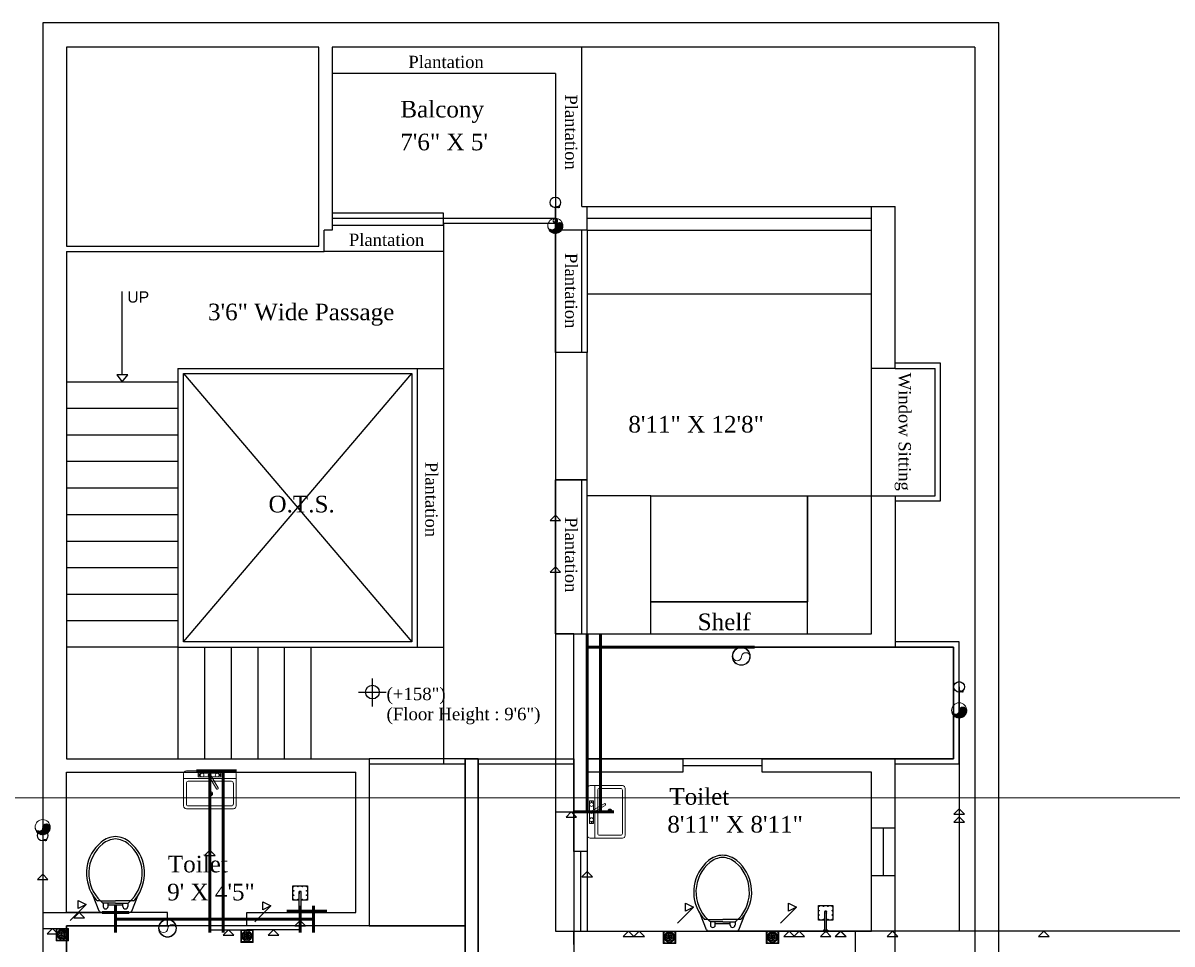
# Model space of a CAD drawing. Header units: millimetres. Extents: x 17285 to 18590, y 19555 to 20160.
# Drawn here: x 17724.6 to 18157.2, y 19808.2 to 20155 of the extents above; entities that cross this region are included whole.
import ezdxf

# ---------------------------------------------------------------- set-up
doc = ezdxf.new("R2010")
doc.units = ezdxf.units.MM
doc.header["$LTSCALE"] = 0.5
doc.linetypes.add('CENTER2', pattern=[28.575, 19.05, -3.175, 3.175, -3.175])
for name, color, linetype in [('Balcony1', 7, 'Continuous'), ('Balcony2', 7, 'Continuous'), ('BathRoom2', 7, 'Continuous'), ('BathRoom3', 7, 'Continuous'), ('BedRoom2', 7, 'Continuous'), ('BedRoom3', 7, 'Continuous'), ('Boundary', 7, 'Continuous'), ('Doors', 7, 'Continuous'), ('Ots1', 7, 'Continuous'), ('Passage', 7, 'Continuous'), ('Plantation', 7, 'Continuous'), ('PoojaArea', 7, 'Continuous'), ('Shelf', 7, 'Continuous'), ('Soil Drain Pipe', 30, 'Continuous'), ('Staircase', 7, 'Continuous'), ('Staircase_innerwall', 7, 'Continuous'), ('Staircase_outerwall', 7, 'Continuous'), ('WalkinCloset', 7, 'Continuous'), ('WashBasin', 7, 'Continuous'), ('Waste Drain Pipe', 3, 'Continuous'), ('WC', 7, 'Continuous'), ('Windows', 7, 'Continuous'), ('WindowSitting', 7, 'Continuous')]:
    doc.layers.add(name, color=color, linetype=linetype)
doc.layers.add('Shower', color=7, linetype='Continuous', plot=False)
doc.styles.add('PDF Arial', font='arial.ttf')
doc.styles.add('PDF Romantic', font='romantic.ttf')
doc.styles.get("Standard").update_dxf_attribs({"font": 'txt.shx'})

# ---------------------------------------------------------------- blocks, each defined once
blk = doc.blocks.new('WashBasin')
at = {"color": 0, "lineweight": 0}
for p, q in [((-8.84, 0), (8.84, 0)), ((-9.91, -13.21), (-9.91, -1.07)), ((-9.91, -2.86), (9.91, -2.86)), ((-8.12, -3.93), (8.12, -3.93)), ((-4.38, -2.31), (-4.38, -0.88)), ((-4.38, -0.88), (4.19, -0.88)), ((-0.1, -2.31), (-4.38, -2.31)), ((-4.02, -1.42), (-4.02, -1.78)), ((-3.62, -1.42), (-4.02, -1.42)), ((-4.02, -1.78), (-3.62, -1.78)), ((-0.2, -2.13), (2.45, -6.72)), ((3.07, -6.37), (0.42, -1.77)), ((4.19, -2.31), (0.73, -2.31)), ((3.43, -1.42), (3.83, -1.42)), ((3.83, -1.78), (3.43, -1.78)), ((3.83, -1.42), (3.83, -1.78)), ((4.19, -0.88), (4.19, -2.31)), ((9.91, -1.07), (9.91, -13.21)), ((-8.84, -12.49), (-8.84, -4.64)), ((8.84, -4.64), (8.84, -12.49)), ((8.84, -14.28), (-8.84, -14.28)), ((8.12, -13.21), (-8.12, -13.21))]:
    blk.add_line(p, q, dxfattribs=at)
for centre, radius in [((-2.95, -1.6), 0.714), ((-0.1, -1.6), 0.535), ((2.76, -1.6), 0.714), ((0.33, -8.57), 0.714), ((0.33, -8.57), 0.357)]:
    blk.add_circle(centre, radius, dxfattribs=at)
for centre, radius, start, end in [((-8.84, -1.07), 1.07, 90, 180), ((8.84, -1.07), 1.07, 0, 90), ((-8.12, -4.64), 0.714, 90, 180), ((8.12, -4.64), 0.714, 0, 90), ((2.76, -6.54), 0.357, 210, 30), ((-8.12, -12.49), 0.714, 180, 270), ((8.12, -12.49), 0.714, 270, 0), ((-8.84, -13.21), 1.07, 180, 270), ((8.84, -13.21), 1.07, 270, 0)]:
    blk.add_arc(centre, radius, start, end, dxfattribs=at)
blk = doc.blocks.new('Toilet sheet')
at = {"layer": 'WC'}
for p, q in [((0, 0), (-5.46, 0)), ((0, 0), (5.46, 0)), ((-6.13, -0.46), (-8.37, -6.29)), ((-4.64, -3.46), (-4.64, -2.26)), ((0, -3.46), (-4.64, -3.46)), ((-2.81, -2.26), (-2.81, -2.89)), ((2.81, -2.89), (-2.81, -2.89)), ((-2.81, -2.89), (-2.81, -3.46)), ((0, -3.46), (4.64, -3.46)), ((2.81, -2.26), (2.81, -2.89)), ((2.81, -2.89), (2.81, -3.46)), ((4.64, -3.46), (4.64, -2.26)), ((6.13, -0.46), (8.37, -6.29)), ((-6.82, -4.33), (-5.62, -4.33)), ((-5.62, -4.33), (0, -4.33)), ((5.62, -4.33), (0, -4.33)), ((5.62, -4.33), (6.82, -4.33))]:
    blk.add_line(p, q, dxfattribs=at)
for centre, radius, start, end in [((-5.46, -0.72), 0.716, 90, 158.9586), ((5.46, -0.72), 0.716, 21.0414, 90), ((4.36, -14.74), 14.42, 128.5915, 133.7957), ((-3.72, -2.26), 0.911, 0, 180), ((3.72, -2.26), 0.911, 0, 180), ((-4.36, -14.74), 14.42, 46.2043, 51.4085), ((4.36, -14.74), 15.28, 146.4185, 230.4294), ((4.36, -14.74), 14.42, 137.0418, 230.4294), ((4.36, -14.74), 15.28, 137.0418, 146.4185), ((4.36, -14.74), 14.42, 133.7957, 137.0418), ((-4.36, -14.74), 14.42, 309.5706, 46.2043), ((-4.36, -14.74), 15.28, 309.5706, 33.5815), ((-4.36, -14.74), 15.28, 33.5815, 42.9582), ((0.37, -19.56), 8.16, 230.4294, 267.3753), ((-0.37, -19.56), 8.16, 272.6247, 309.5706), ((0.37, -19.56), 9.02, 230.4294, 267.624), ((-0.37, -19.56), 9.02, 272.376, 309.5706)]:
    blk.add_arc(centre, radius, start, end, dxfattribs=at)
blk = doc.blocks.new('Shower')
at = {"linetype": 'Continuous'}
for p, q in [((-0.78, 0), (-0.71, 0)), ((-0.78, -0.31), (-0.78, 0)), ((-0.71, 0), (0.71, 0)), ((0.71, 0), (0.78, 0)), ((0.78, -0.31), (0.78, 0)), ((-2.74, -9.58), (-2.74, -4.14)), ((-2.72, -4.12), (-0.36, -4.12)), ((-0.71, -0.36), (-0.73, -0.36)), ((0.71, -0.36), (-0.71, -0.36)), ((-0.36, -0.36), (-0.36, -7.4)), ((0.36, -0.36), (0.36, -7.4)), ((0.36, -4.12), (2.72, -4.12)), ((0.73, -0.36), (0.71, -0.36)), ((2.74, -4.14), (2.74, -9.58)), ((-2.51, -4.39), (-2.51, -4.41)), ((-2.47, -4.39), (-2.51, -4.39)), ((-2.51, -4.41), (-2.47, -4.41)), ((-2.51, -6.03), (-2.51, -6.05)), ((-2.47, -6.03), (-2.51, -6.03)), ((-2.51, -6.05), (-2.47, -6.05)), ((-2.51, -7.67), (-2.51, -7.69)), ((-2.47, -7.67), (-2.51, -7.67)), ((-2.51, -7.69), (-2.47, -7.69)), ((-2.48, -4.39), (-2.48, -4.41)), ((-2.48, -6.03), (-2.48, -6.05)), ((-2.48, -7.67), (-2.48, -7.69)), ((-2.45, -4.35), (-2.47, -4.35)), ((-2.47, -4.35), (-2.47, -4.39)), ((-2.45, -4.38), (-2.47, -4.38)), ((-2.47, -4.41), (-2.47, -4.45)), ((-2.47, -4.43), (-2.45, -4.43)), ((-2.47, -4.45), (-2.45, -4.45)), ((-2.45, -5.99), (-2.47, -5.99)), ((-2.47, -5.99), (-2.47, -6.03)), ((-2.45, -6.01), (-2.47, -6.01)), ((-2.47, -6.05), (-2.47, -6.09)), ((-2.47, -6.07), (-2.45, -6.07)), ((-2.47, -6.09), (-2.45, -6.09)), ((-2.45, -7.63), (-2.47, -7.63)), ((-2.47, -7.63), (-2.47, -7.67)), ((-2.45, -7.65), (-2.47, -7.65)), ((-2.47, -7.69), (-2.47, -7.73)), ((-2.47, -7.7), (-2.45, -7.7)), ((-2.47, -7.73), (-2.45, -7.73)), ((-2.45, -4.39), (-2.45, -4.35)), ((-2.41, -4.39), (-2.45, -4.39)), ((-2.45, -4.41), (-2.41, -4.41)), ((-2.45, -4.45), (-2.45, -4.41)), ((-2.45, -6.03), (-2.45, -5.99)), ((-2.41, -6.03), (-2.45, -6.03)), ((-2.45, -6.05), (-2.41, -6.05)), ((-2.45, -6.09), (-2.45, -6.05)), ((-2.45, -7.67), (-2.45, -7.63)), ((-2.41, -7.67), (-2.45, -7.67)), ((-2.45, -7.69), (-2.41, -7.69)), ((-2.45, -7.73), (-2.45, -7.69)), ((-2.43, -4.41), (-2.43, -4.39)), ((-2.43, -6.05), (-2.43, -6.03)), ((-2.43, -7.69), (-2.43, -7.67)), ((-2.41, -4.41), (-2.41, -4.39)), ((-2.41, -6.05), (-2.41, -6.03)), ((-2.41, -7.69), (-2.41, -7.67)), ((-0.87, -4.39), (-0.87, -4.41)), ((-0.83, -4.39), (-0.87, -4.39)), ((-0.87, -4.41), (-0.83, -4.41)), ((-0.85, -4.39), (-0.85, -4.41)), ((-0.81, -4.35), (-0.83, -4.35)), ((-0.83, -4.35), (-0.83, -4.39)), ((-0.81, -4.38), (-0.83, -4.38)), ((-0.83, -4.41), (-0.83, -4.45)), ((-0.83, -4.43), (-0.81, -4.43)), ((-0.83, -4.45), (-0.81, -4.45)), ((-0.81, -4.39), (-0.81, -4.35)), ((-0.77, -4.39), (-0.81, -4.39)), ((-0.81, -4.41), (-0.77, -4.41)), ((-0.81, -4.45), (-0.81, -4.41)), ((-0.79, -4.41), (-0.79, -4.39)), ((-0.77, -4.41), (-0.77, -4.39)), ((0.36, -7.4), (-0.36, -7.4)), ((-0.36, -7.4), (0.36, -7.4)), ((-0.36, -7.44), (-0.36, -7.4)), ((-0.36, -7.44), (0.36, -7.44)), ((0.36, -7.44), (0.36, -7.4)), ((0.77, -4.39), (0.77, -4.41)), ((0.81, -4.39), (0.77, -4.39)), ((0.77, -4.41), (0.81, -4.41)), ((0.79, -4.39), (0.79, -4.41)), ((0.83, -4.35), (0.81, -4.35)), ((0.81, -4.35), (0.81, -4.39)), ((0.83, -4.38), (0.81, -4.38)), ((0.81, -4.41), (0.81, -4.45)), ((0.81, -4.43), (0.83, -4.43)), ((0.81, -4.45), (0.83, -4.45)), ((0.83, -4.39), (0.83, -4.35)), ((0.87, -4.39), (0.83, -4.39)), ((0.83, -4.41), (0.87, -4.41)), ((0.83, -4.45), (0.83, -4.41)), ((0.85, -4.41), (0.85, -4.39)), ((0.87, -4.41), (0.87, -4.39)), ((2.41, -4.39), (2.41, -4.41)), ((2.45, -4.39), (2.41, -4.39)), ((2.41, -4.41), (2.45, -4.41)), ((2.41, -6.03), (2.41, -6.05)), ((2.45, -6.03), (2.41, -6.03)), ((2.41, -6.05), (2.45, -6.05)), ((2.41, -7.67), (2.41, -7.69)), ((2.45, -7.67), (2.41, -7.67)), ((2.41, -7.69), (2.45, -7.69)), ((2.43, -4.39), (2.43, -4.41)), ((2.43, -6.03), (2.43, -6.05)), ((2.43, -7.67), (2.43, -7.69)), ((2.47, -4.35), (2.45, -4.35)), ((2.45, -4.35), (2.45, -4.39)), ((2.47, -4.38), (2.45, -4.38)), ((2.45, -4.41), (2.45, -4.45)), ((2.45, -4.43), (2.47, -4.43)), ((2.45, -4.45), (2.47, -4.45)), ((2.47, -5.99), (2.45, -5.99)), ((2.45, -5.99), (2.45, -6.03)), ((2.47, -6.01), (2.45, -6.01)), ((2.45, -6.05), (2.45, -6.09)), ((2.45, -6.07), (2.47, -6.07)), ((2.45, -6.09), (2.47, -6.09)), ((2.47, -7.63), (2.45, -7.63)), ((2.45, -7.63), (2.45, -7.67)), ((2.47, -7.65), (2.45, -7.65)), ((2.45, -7.69), (2.45, -7.73)), ((2.45, -7.7), (2.47, -7.7)), ((2.45, -7.73), (2.47, -7.73)), ((2.47, -4.39), (2.47, -4.35)), ((2.51, -4.39), (2.47, -4.39)), ((2.47, -4.41), (2.51, -4.41)), ((2.47, -4.45), (2.47, -4.41)), ((2.47, -6.03), (2.47, -5.99)), ((2.51, -6.03), (2.47, -6.03)), ((2.47, -6.05), (2.51, -6.05)), ((2.47, -6.09), (2.47, -6.05)), ((2.47, -7.67), (2.47, -7.63)), ((2.51, -7.67), (2.47, -7.67)), ((2.47, -7.69), (2.51, -7.69)), ((2.47, -7.73), (2.47, -7.69)), ((2.48, -4.41), (2.48, -4.39)), ((2.48, -6.05), (2.48, -6.03)), ((2.48, -7.69), (2.48, -7.67)), ((2.51, -4.41), (2.51, -4.39)), ((2.51, -6.05), (2.51, -6.03)), ((2.51, -7.69), (2.51, -7.67)), ((2.72, -9.6), (-2.72, -9.6)), ((-2.51, -9.31), (-2.51, -9.33)), ((-2.47, -9.31), (-2.51, -9.31)), ((-2.51, -9.33), (-2.47, -9.33)), ((-2.48, -9.31), (-2.48, -9.33)), ((-2.45, -9.27), (-2.47, -9.27)), ((-2.47, -9.27), (-2.47, -9.31)), ((-2.45, -9.29), (-2.47, -9.29)), ((-2.47, -9.33), (-2.47, -9.36)), ((-2.47, -9.34), (-2.45, -9.34)), ((-2.47, -9.36), (-2.45, -9.36)), ((-2.45, -9.31), (-2.45, -9.27)), ((-2.41, -9.31), (-2.45, -9.31)), ((-2.45, -9.33), (-2.41, -9.33)), ((-2.45, -9.36), (-2.45, -9.33)), ((-2.43, -9.33), (-2.43, -9.31)), ((-2.41, -9.33), (-2.41, -9.31)), ((-0.87, -9.31), (-0.87, -9.33)), ((-0.83, -9.31), (-0.87, -9.31)), ((-0.87, -9.33), (-0.83, -9.33)), ((-0.85, -9.31), (-0.85, -9.33)), ((-0.81, -9.27), (-0.83, -9.27)), ((-0.83, -9.27), (-0.83, -9.31)), ((-0.81, -9.29), (-0.83, -9.29)), ((-0.83, -9.33), (-0.83, -9.36)), ((-0.83, -9.34), (-0.81, -9.34)), ((-0.83, -9.36), (-0.81, -9.36)), ((-0.81, -9.31), (-0.81, -9.27)), ((-0.77, -9.31), (-0.81, -9.31)), ((-0.81, -9.33), (-0.77, -9.33)), ((-0.81, -9.36), (-0.81, -9.33)), ((-0.79, -9.33), (-0.79, -9.31)), ((-0.77, -9.33), (-0.77, -9.31)), ((0.77, -9.31), (0.77, -9.33)), ((0.81, -9.31), (0.77, -9.31)), ((0.77, -9.33), (0.81, -9.33)), ((0.79, -9.31), (0.79, -9.33)), ((0.83, -9.27), (0.81, -9.27)), ((0.81, -9.27), (0.81, -9.31)), ((0.83, -9.29), (0.81, -9.29)), ((0.81, -9.33), (0.81, -9.36)), ((0.81, -9.34), (0.83, -9.34)), ((0.81, -9.36), (0.83, -9.36)), ((0.83, -9.31), (0.83, -9.27)), ((0.87, -9.31), (0.83, -9.31)), ((0.83, -9.33), (0.87, -9.33)), ((0.83, -9.36), (0.83, -9.33)), ((0.85, -9.33), (0.85, -9.31)), ((0.87, -9.33), (0.87, -9.31)), ((2.41, -9.31), (2.41, -9.33)), ((2.45, -9.31), (2.41, -9.31)), ((2.41, -9.33), (2.45, -9.33)), ((2.43, -9.31), (2.43, -9.33)), ((2.47, -9.27), (2.45, -9.27)), ((2.45, -9.27), (2.45, -9.31)), ((2.47, -9.29), (2.45, -9.29)), ((2.45, -9.33), (2.45, -9.36)), ((2.45, -9.34), (2.47, -9.34)), ((2.45, -9.36), (2.47, -9.36)), ((2.47, -9.31), (2.47, -9.27)), ((2.51, -9.31), (2.47, -9.31)), ((2.47, -9.33), (2.51, -9.33)), ((2.47, -9.36), (2.47, -9.33)), ((2.48, -9.33), (2.48, -9.31)), ((2.51, -9.33), (2.51, -9.31))]:
    blk.add_line(p, q, dxfattribs=at)
at = {"linetype": 'CENTER2'}
for p, q in [((0.48, 0), (-0.48, 0)), ((0, 0.48), (0, -0.48))]:
    blk.add_line(p, q, dxfattribs=at)
at = {"linetype": 'Continuous'}
for centre in [(-2.46, -4.4), (-0.82, -4.4), (0.82, -4.4), (2.46, -4.4), (-2.46, -6.04), (-2.46, -7.68), (2.46, -6.04), (2.46, -7.68), (-2.46, -9.32), (-0.82, -9.32), (0.82, -9.32), (2.46, -9.32)]:
    blk.add_circle(centre, 0.0959, dxfattribs=at)
for centre, radius, start, end in [((-2.72, -4.14), 0.024, 90, 180), ((-0.73, -0.31), 0.048, 180, 270), ((0.73, -0.31), 0.048, 270, 0), ((2.72, -4.14), 0.024, 0, 90), ((0, -6.86), 0.444, 144.1752, 215.8248), ((0, -6.86), 0.441, 144.6089, 215.3911), ((0, -6.86), 0.434, 145.9684, 214.0316), ((0, -6.86), 0.432, 146.4427, 213.5573), ((0, -6.86), 0.392, 156.4575, 203.5425), ((0, -6.86), 0.444, 0, 35.8248), ((0, -6.86), 0.441, 0, 35.3911), ((0, -6.86), 0.434, 0, 34.0316), ((0, -6.86), 0.432, 326.4427, 33.5573), ((0, -6.86), 0.392, 336.4575, 23.5425), ((0, -6.86), 0.444, 324.1752, 0), ((0, -6.86), 0.434, 325.9684, 0), ((0, -6.86), 0.441, 324.6089, 0), ((-2.72, -9.58), 0.024, 180, 270), ((2.72, -9.58), 0.024, 270, 0)]:
    blk.add_arc(centre, radius, start, end, dxfattribs=at)
blk = doc.blocks.new('MWSP')
at = {"layer": 'MainWaterSupplyPipe', "lineweight": 0}
for p, q in [((-81, -94), (-81, -94)), ((-81, -94), (-81, -94)), ((-77, -102), (-77, -102)), ((-77, -102), (-77, -102))]:
    blk.add_line(p, q, dxfattribs=at)
at = {"layer": 'MainWaterSupplyPipe', "color": 215, "lineweight": 0, "true_color": 0xa953a0}
for radius in [84.5, 80.6]:
    blk.add_circle((0, -85), radius, dxfattribs=at)
at = {"layer": 'MainWaterSupplyPipe', "color": 6, "lineweight": 0}
blk.add_arc((-39, -85), 41.3, 181.1754, 358.8246, dxfattribs=at)
at = {"layer": 'MainWaterSupplyPipe', "color": 215, "lineweight": 0, "true_color": 0xa953a0}
for centre, start, end in [((-39, -85), 181.1754, 358.8246), ((43, -92), 6.1794, 173.8256)]:
    blk.add_arc(centre, 41.3, start, end, dxfattribs=at)
blk = doc.blocks.new('FT')
at = {"lineweight": 0}
for p, q in [((-117.92934, -235.85868), (-117.92934, 0)), ((-117.92934, 0), (117.92934, 0)), ((117.92934, 0), (117.92934, -235.85868)), ((-102.205428, -220.134768), (-102.205428, -15.723912)), ((-102.205428, -15.723912), (102.205428, -15.723912)), ((-78.61956, -117.92934), (-74.688582, -117.92934)), ((-78.61956, -133.653252), (-74.688582, -133.653252)), ((-70.757604, -106.136406), (-74.688582, -98.27445)), ((-74.688582, -98.27445), (-74.688582, -98.27445)), ((-74.688582, -117.92934), (-70.757604, -106.136406)), ((-74.688582, -133.653252), (-70.757604, -141.515208)), ((-70.757604, -141.515208), (-74.688582, -149.377164)), ((-55.033692, -82.550538), (-58.96467, -90.412494)), ((-58.96467, -90.412494), (-55.033692, -98.27445)), ((-58.96467, -125.791296), (-55.033692, -117.92934)), ((-55.033692, -133.653252), (-58.96467, -125.791296)), ((-58.96467, -157.23912), (-55.033692, -149.377164)), ((-55.033692, -169.032054), (-58.96467, -157.23912)), ((-55.033692, -62.895648), (-43.240758, -62.895648)), ((-55.033692, -62.895648), (-55.033692, -62.895648)), ((-43.240758, -82.550538), (-55.033692, -82.550538)), ((-55.033692, -98.27445), (-43.240758, -98.27445)), ((-55.033692, -117.92934), (-43.240758, -117.92934)), ((-43.240758, -133.653252), (-55.033692, -133.653252)), ((-55.033692, -149.377164), (-43.240758, -149.377164)), ((-43.240758, -169.032054), (-55.033692, -169.032054)), ((-39.30978, -55.033692), (-43.240758, -51.102714)), ((-43.240758, -62.895648), (-39.30978, -55.033692)), ((-39.30978, -90.412494), (-43.240758, -82.550538)), ((-43.240758, -98.27445), (-39.30978, -90.412494)), ((-43.240758, -117.92934), (-39.30978, -125.791296)), ((-39.30978, -125.791296), (-43.240758, -133.653252)), ((-43.240758, -149.377164), (-39.30978, -157.23912)), ((-39.30978, -157.23912), (-43.240758, -169.032054)), ((-27.516846, -43.240758), (-23.585868, -47.171736)), ((-23.585868, -62.895648), (-27.516846, -74.688582)), ((-27.516846, -74.688582), (-23.585868, -82.550538)), ((-23.585868, -98.27445), (-27.516846, -106.136406)), ((-27.516846, -106.136406), (-23.585868, -117.92934)), ((-27.516846, -141.515208), (-23.585868, -133.653252)), ((-23.585868, -149.377164), (-27.516846, -141.515208)), ((-27.516846, -176.89401), (-23.585868, -169.032054)), ((-23.585868, -184.755966), (-27.516846, -176.89401)), ((-23.585868, -47.171736), (-15.723912, -47.171736)), ((-15.723912, -62.895648), (-23.585868, -62.895648)), ((-23.585868, -82.550538), (-15.723912, -82.550538)), ((-15.723912, -98.27445), (-23.585868, -98.27445)), ((-23.585868, -117.92934), (-15.723912, -117.92934)), ((-23.585868, -133.653252), (-15.723912, -133.653252)), ((-15.723912, -149.377164), (-23.585868, -149.377164)), ((-23.585868, -169.032054), (-15.723912, -169.032054)), ((-15.723912, -184.755966), (-23.585868, -184.755966)), ((-15.723912, -47.171736), (-11.792934, -39.30978)), ((-7.861956, -74.688582), (-15.723912, -62.895648)), ((-15.723912, -82.550538), (-7.861956, -74.688582)), ((-7.861956, -106.136406), (-15.723912, -98.27445)), ((-15.723912, -117.92934), (-7.861956, -106.136406)), ((-15.723912, -133.653252), (-7.861956, -141.515208)), ((-7.861956, -141.515208), (-15.723912, -149.377164)), ((-15.723912, -169.032054), (-7.861956, -176.89401)), ((-7.861956, -176.89401), (-15.723912, -184.755966)), ((3.930978, -47.171736), (0, -55.033692)), ((0, -55.033692), (3.930978, -62.895648)), ((3.930978, -82.550538), (0, -90.412494)), ((0, -90.412494), (3.930978, -98.27445)), ((0, -125.791296), (3.930978, -117.92934)), ((3.930978, -133.653252), (0, -125.791296)), ((0, -157.23912), (3.930978, -149.377164)), ((3.930978, -169.032054), (0, -157.23912)), ((0, -192.617922), (3.930978, -184.755966)), ((3.930978, -196.5489), (0, -192.617922)), ((15.723912, -47.171736), (3.930978, -47.171736)), ((3.930978, -62.895648), (15.723912, -62.895648)), ((15.723912, -82.550538), (3.930978, -82.550538)), ((3.930978, -98.27445), (15.723912, -98.27445)), ((3.930978, -117.92934), (15.723912, -117.92934)), ((15.723912, -133.653252), (3.930978, -133.653252)), ((3.930978, -149.377164), (15.723912, -149.377164)), ((15.723912, -169.032054), (3.930978, -169.032054)), ((3.930978, -184.755966), (15.723912, -184.755966)), ((19.65489, -55.033692), (15.723912, -47.171736)), ((15.723912, -62.895648), (19.65489, -55.033692)), ((19.65489, -90.412494), (15.723912, -82.550538)), ((15.723912, -98.27445), (19.65489, -90.412494)), ((15.723912, -117.92934), (19.65489, -125.791296)), ((19.65489, -125.791296), (15.723912, -133.653252)), ((15.723912, -149.377164), (19.65489, -157.23912)), ((19.65489, -157.23912), (15.723912, -169.032054)), ((15.723912, -184.755966), (19.65489, -192.617922)), ((19.65489, -192.617922), (19.65489, -196.5489)), ((35.378802, -62.895648), (31.447824, -74.688582)), ((31.447824, -74.688582), (35.378802, -82.550538)), ((35.378802, -98.27445), (31.447824, -106.136406)), ((31.447824, -106.136406), (35.378802, -117.92934)), ((31.447824, -141.515208), (35.378802, -133.653252)), ((35.378802, -149.377164), (31.447824, -141.515208)), ((31.447824, -176.89401), (35.378802, -169.032054)), ((35.378802, -184.755966), (31.447824, -176.89401)), ((35.378802, -47.171736), (35.378802, -47.171736)), ((35.378802, -47.171736), (35.378802, -47.171736)), ((43.240758, -62.895648), (35.378802, -62.895648)), ((35.378802, -82.550538), (43.240758, -82.550538)), ((43.240758, -98.27445), (35.378802, -98.27445)), ((35.378802, -117.92934), (43.240758, -117.92934)), ((35.378802, -133.653252), (43.240758, -133.653252)), ((43.240758, -149.377164), (35.378802, -149.377164)), ((35.378802, -169.032054), (43.240758, -169.032054)), ((43.240758, -184.755966), (35.378802, -184.755966)), ((51.102714, -74.688582), (43.240758, -62.895648)), ((43.240758, -82.550538), (51.102714, -74.688582)), ((51.102714, -106.136406), (43.240758, -98.27445)), ((43.240758, -117.92934), (51.102714, -106.136406)), ((43.240758, -133.653252), (51.102714, -141.515208)), ((51.102714, -141.515208), (43.240758, -149.377164)), ((43.240758, -169.032054), (51.102714, -176.89401)), ((51.102714, -176.89401), (47.171736, -184.755966)), ((66.826626, -82.550538), (58.96467, -90.412494)), ((58.96467, -90.412494), (66.826626, -98.27445)), ((58.96467, -125.791296), (66.826626, -117.92934)), ((66.826626, -133.653252), (58.96467, -125.791296)), ((58.96467, -157.23912), (66.826626, -149.377164)), ((62.895648, -165.101076), (58.96467, -157.23912)), ((70.757604, -82.550538), (66.826626, -82.550538)), ((66.826626, -98.27445), (74.688582, -98.27445)), ((66.826626, -117.92934), (74.688582, -117.92934)), ((74.688582, -133.653252), (66.826626, -133.653252)), ((66.826626, -149.377164), (74.688582, -149.377164)), ((74.688582, -98.27445), (74.688582, -94.343472)), ((74.688582, -117.92934), (78.61956, -121.860318)), ((78.61956, -125.791296), (74.688582, -133.653252)), ((102.205428, -15.723912), (102.205428, -220.134768)), ((117.92934, -235.85868), (-117.92934, -235.85868)), ((102.205428, -220.134768), (-102.205428, -220.134768))]:
    blk.add_line(p, q, dxfattribs=at)
for centre, radius in [((-1.965471, -115.963869), 96.308943), ((-1.965476, -115.963864), 80.585036)]:
    blk.add_circle(centre, radius, dxfattribs=at)
blk = doc.blocks.new('WPDT')
at = {"lineweight": 0}
for p, q in [((-53.1, -62.9), (-53.1, -62.9)), ((-53.1, -62.9), (-53.1, -62.9)), ((-53.1, -66.8), (-53.1, -66.8)), ((-53.1, -66.8), (-53.1, -66.8)), ((-53.1, -74.7), (-13.8, -114)), ((-13.8, -114), (-53.1, -74.7)), ((-49.1, -78.6), (-17.7, -110.1)), ((-17.7, -110.1), (-49.1, -78.6)), ((-37.3, -82.6), (-5.9, -114)), ((-5.9, -114), (-37.3, -82.6)), ((-29.5, -86.5), (-2, -114)), ((-2, -114), (-29.5, -86.5)), ((-25.5, -86.5), (2, -114)), ((2, -114), (-25.5, -86.5)), ((-21.6, -86.5), (5.9, -114)), ((5.9, -114), (-21.6, -86.5)), ((13.8, -114), (-17.7, -86.5)), ((-17.7, -86.5), (13.8, -114)), ((-13.8, -82.6), (13.8, -114)), ((13.8, -114), (-13.8, -82.6)), ((-9.8, -78.6), (21.6, -110.1)), ((21.6, -110.1), (-9.8, -78.6)), ((-9.8, -82.6), (17.7, -110.1)), ((17.7, -110.1), (-9.8, -82.6)), ((-5.9, -78.6), (25.6, -110.1)), ((25.6, -110.1), (-5.9, -78.6)), ((33.4, -106.1), (-2, -70.8)), ((-2, -70.8), (33.4, -106.1)), ((33.4, -106.1), (-2, -70.8)), ((-2, -70.8), (33.4, -106.1)), ((-2, -74.7), (29.5, -106.1)), ((29.5, -106.1), (-2, -74.7)), ((45.2, -94.3), (2, -55)), ((2, -55), (45.2, -94.3)), ((2, -59), (41.3, -98.3)), ((41.3, -98.3), (2, -59)), ((41.3, -98.3), (2, -62.9)), ((2, -62.9), (41.3, -98.3)), ((2, -66.8), (37.3, -102.2)), ((37.3, -102.2), (2, -66.8)), ((5.9, -43.2), (49.1, -86.5)), ((49.1, -86.5), (5.9, -43.2)), ((5.9, -47.2), (49.1, -90.4)), ((49.1, -90.4), (5.9, -47.2)), ((5.9, -51.1), (45.2, -94.3)), ((45.2, -94.3), (5.9, -51.1)), ((9.8, -43.2), (53.1, -86.5)), ((53.1, -86.5), (9.8, -43.2)), ((53.1, -78.6), (13.8, -39.3)), ((13.8, -39.3), (53.1, -82.6)), ((53.1, -82.6), (13.8, -39.3)), ((13.8, -39.3), (53.1, -78.6)), ((17.7, -35.4), (57, -74.7)), ((57, -74.7), (17.7, -35.4)), ((21.6, -35.4), (57, -70.8)), ((57, -70.8), (21.6, -35.4)), ((25.6, -35.4), (57, -66.8)), ((57, -66.8), (25.6, -35.4)), ((29.5, -31.4), (57, -62.9)), ((57, -62.9), (29.5, -31.4)), ((33.4, -31.4), (57, -59)), ((57, -59), (33.4, -31.4)), ((37.3, -35.4), (57, -51.1)), ((57, -51.1), (37.3, -35.4)), ((-45.2, -90.4), (-29.5, -106.1)), ((-29.5, -106.1), (-45.2, -90.4))]:
    blk.add_line(p, q, dxfattribs=at)
blk.add_circle((0, -57), 57, dxfattribs=at)
for centre, radius, start, end in [((0, -57), 57, 0.0052, 179.99961), ((-27.5, -57), 29.5, 181.1743, 358.8257), ((27.5, -60.9), 29.5, 6.17946, 173.8261)]:
    blk.add_arc(centre, radius, start, end, dxfattribs=at)
at = {"color": 3, "lineweight": 0}
blk.add_arc((-27.5, -57), 29.5, 181.1743, 358.8257, dxfattribs=at)
blk = doc.blocks.new('SPDT')
blk.add_circle((0, 0), 2)
blk.add_text('SPDT', height=0.5).set_placement((0, -2))
blk = doc.blocks.new('RPDT')
at = {"lineweight": 0}
for p, q in [((-81, -94), (-81, -94)), ((-81, -94), (-81, -94)), ((-77, -102), (-77, -102)), ((-77, -102), (-77, -102)), ((-77, -110), (-18, -169)), ((-18, -169), (-77, -110)), ((-73, -122), (-29, -165)), ((-29, -165), (-73, -122)), ((-65, -134), (-45, -157)), ((-45, -157), (-65, -134)), ((-53, -126), (-10, -169)), ((-10, -169), (-53, -126)), ((-45, -130), (-2, -169)), ((-2, -169), (-45, -130)), ((-37, -130), (6, -169)), ((6, -169), (-37, -130)), ((-29, -130), (10, -169)), ((10, -169), (-29, -130)), ((-26, -126), (18, -169)), ((18, -169), (-26, -126)), ((-22, -126), (22, -169)), ((22, -169), (-22, -126)), ((-18, -122), (29, -165)), ((29, -165), (-18, -122)), ((-14, -118), (33, -165)), ((33, -165), (-14, -118)), ((-10, -118), (37, -161)), ((37, -161), (-10, -118)), ((-6, -114), (41, -161)), ((41, -161), (-6, -114)), ((-2, -106), (49, -157)), ((49, -157), (-2, -106)), ((-2, -110), (45, -157)), ((45, -157), (-2, -110)), ((2, -86), (61, -145)), ((61, -145), (2, -86)), ((2, -94), (57, -149)), ((57, -149), (2, -94)), ((2, -98), (53, -153)), ((53, -153), (2, -98)), ((6, -79), (69, -138)), ((69, -138), (6, -79)), ((6, -83), (65, -142)), ((65, -142), (6, -83)), ((10, -67), (73, -130)), ((73, -130), (10, -67)), ((10, -71), (73, -134)), ((73, -134), (10, -71)), ((14, -63), (77, -126)), ((77, -126), (14, -63)), ((18, -63), (77, -122)), ((77, -122), (18, -63)), ((22, -59), (81, -118)), ((81, -118), (22, -59)), ((26, -55), (81, -114)), ((81, -114), (26, -55)), ((29, -55), (85, -106)), ((85, -106), (29, -55)), ((37, -51), (85, -102)), ((85, -102), (37, -51)), ((41, -51), (85, -94)), ((85, -94), (41, -51)), ((49, -51), (85, -90)), ((85, -90), (49, -51)), ((57, -55), (85, -79)), ((85, -79), (57, -55))]:
    blk.add_line(p, q, dxfattribs=at)
at = {"color": 6, "lineweight": 0}
for radius in [84.5, 80.6]:
    blk.add_circle((0, -85), radius, dxfattribs=at)
for centre, start, end in [((-39, -85), 181.1754, 358.8246), ((-39, -85), 181.1754, 358.8246), ((43, -92), 6.1794, 173.8256)]:
    blk.add_arc(centre, 41.3, start, end, dxfattribs=at)

msp = doc.modelspace()

# ---------------------------------------------------------------- linework, layer by layer
at = {"color": 5, "lineweight": 60}
for p, q in [((17937.04, 19919.89), (17937.04, 19924.89)), ((17995.01, 19919.89), (17937.04, 19919.89)), ((17937.04, 19919.89), (17937.04, 19914.89)), ((17937.04, 19919.89), (17937.04, 19857.93)), ((17794.95, 19873.37), (17789.95, 19873.37)), ((17794.95, 19873.37), (17789.95, 19873.37)), ((17794.95, 19817.51), (17794.95, 19873.37)), ((17794.95, 19873.37), (17799.95, 19873.37)), ((17794.95, 19817.51), (17794.95, 19873.37)), ((17794.95, 19873.37), (17799.95, 19873.37)), ((17937.04, 19857.93), (17932.04, 19857.93)), ((17937.04, 19857.93), (17942.04, 19857.93)), ((17759.42, 19817.51), (17759.42, 19822.51)), ((17759.42, 19817.51), (17759.42, 19822.51)), ((17794.95, 19817.51), (17794.95, 19822.51)), ((17794.95, 19817.51), (17794.95, 19822.51)), ((17828.93, 19817.51), (17828.93, 19822.51)), ((17828.93, 19817.51), (17828.93, 19822.51)), ((17759.42, 19820.03), (17754.42, 19820.03)), ((17759.42, 19820.03), (17754.42, 19820.03)), ((17759.42, 19817.51), (17759.42, 19820.03)), ((17759.42, 19820.03), (17764.42, 19820.03)), ((17759.42, 19817.51), (17759.42, 19820.03)), ((17759.42, 19820.03), (17764.42, 19820.03)), ((17779.01, 19817.51), (17759.42, 19817.51)), ((17759.42, 19817.51), (17759.42, 19812.51)), ((17779.01, 19817.51), (17759.42, 19817.51)), ((17759.42, 19817.51), (17759.42, 19812.51)), ((17779.01, 19817.51), (17828.93, 19817.51)), ((17779.01, 19817.51), (17794.95, 19817.51)), ((17779.01, 19817.51), (17828.93, 19817.51)), ((17779.01, 19817.51), (17794.95, 19817.51)), ((17794.95, 19817.51), (17794.95, 19812.51)), ((17794.95, 19817.51), (17794.95, 19812.51)), ((17828.93, 19820.51), (17823.93, 19820.51)), ((17828.93, 19820.51), (17823.93, 19820.51)), ((17828.93, 19817.51), (17828.93, 19820.51)), ((17828.93, 19820.51), (17833.93, 19820.51)), ((17828.93, 19817.51), (17828.93, 19820.51)), ((17828.93, 19820.51), (17833.93, 19820.51)), ((17828.93, 19817.51), (17828.93, 19812.51)), ((17828.93, 19817.51), (17828.93, 19812.51))]:
    msp.add_line(p, q, dxfattribs=at)
at = {"color": 1, "lineweight": 60}
for p, q in [((17942.04, 19919.89), (17942.04, 19924.89)), ((18000.01, 19919.89), (17942.04, 19919.89)), ((17942.04, 19919.89), (17942.04, 19914.89)), ((17942.04, 19919.89), (17942.04, 19857.93)), ((17799.95, 19873.37), (17794.95, 19873.37)), ((17799.95, 19873.37), (17794.95, 19873.37)), ((17799.95, 19817.51), (17799.95, 19873.37)), ((17799.95, 19873.37), (17804.95, 19873.37)), ((17799.95, 19817.51), (17799.95, 19873.37)), ((17799.95, 19873.37), (17804.95, 19873.37)), ((17942.04, 19857.93), (17937.04, 19857.93)), ((17942.04, 19857.93), (17947.04, 19857.93)), ((17799.95, 19817.51), (17799.95, 19822.51)), ((17799.95, 19817.51), (17799.95, 19822.51)), ((17833.93, 19817.51), (17833.93, 19822.51)), ((17833.93, 19817.51), (17833.93, 19822.51)), ((17784.01, 19817.51), (17833.93, 19817.51)), ((17784.01, 19817.51), (17799.95, 19817.51)), ((17784.01, 19817.51), (17833.93, 19817.51)), ((17784.01, 19817.51), (17799.95, 19817.51)), ((17799.95, 19817.51), (17799.95, 19812.51)), ((17799.95, 19817.51), (17799.95, 19812.51)), ((17833.93, 19820.51), (17828.93, 19820.51)), ((17833.93, 19820.51), (17828.93, 19820.51)), ((17833.93, 19817.51), (17833.93, 19820.51)), ((17833.93, 19820.51), (17838.93, 19820.51)), ((17833.93, 19817.51), (17833.93, 19820.51)), ((17833.93, 19820.51), (17838.93, 19820.51)), ((17833.93, 19817.51), (17833.93, 19812.51)), ((17833.93, 19817.51), (17833.93, 19812.51))]:
    msp.add_line(p, q, dxfattribs=at)
at = {"color": 5, "lineweight": 20}
msp.add_line((18306.35, 19863.18), (17639.04, 19863.18), dxfattribs=at)
msp.add_line((18306.35, 19863.18), (17639.04, 19863.18), dxfattribs=at)
for p, q in [((17742.42, 19817.03), (17748.42, 19823.03)), ((17811.93, 19816.51), (17817.93, 19822.51)), ((17971.02, 19816.04), (17977.02, 19822.04)), ((18009.79, 19816.04), (18015.79, 19822.04))]:
    msp.add_line(p, q)
for points in [[(17748.42, 19823.03), (17745.42, 19821.53), (17745.42, 19824.53)], [(17817.93, 19822.51), (17814.93, 19821.01), (17814.93, 19824.01)], [(17977.02, 19822.04), (17974.02, 19820.54), (17974.02, 19823.54)], [(18015.79, 19822.04), (18012.79, 19820.54), (18012.79, 19823.54)]]:
    msp.add_lwpolyline(points, close=True)
at = {"layer": 'Balcony1', "lineweight": 25}
for p, q in [((17840.96, 20145.89), (17840.96, 20076.94)), ((17925.02, 20135.96), (17840.96, 20135.96)), ((17925.02, 20076.94), (17925.02, 20085.89))]:
    msp.add_line(p, q, dxfattribs=at)
at = {"layer": 'Balcony1'}
msp.add_line((17925.02, 20135.96), (17925.02, 20085.89), dxfattribs=at)
at = {"layer": 'Balcony2'}
msp.add_line((17932.01, 19876.06), (17932.01, 19924.92), dxfattribs=at)
at = {"layer": 'BathRoom2', "lineweight": 25}
for p, q in [((17740.96, 19820.03), (17740.96, 19872.89)), ((17740.96, 19872.89), (17849.91, 19872.89)), ((17849.91, 19820.03), (17849.91, 19872.89)), ((17779.01, 19820.03), (17740.96, 19820.03)), ((17779.01, 19814.99), (17779.01, 19820.03)), ((17808.93, 19814.99), (17808.93, 19820.03)), ((17808.93, 19820.03), (17849.91, 19820.03))]:
    msp.add_line(p, q, dxfattribs=at)
at = {"layer": 'BathRoom3', "lineweight": 25}
for p, q in [((18052.98, 19919.89), (17937.04, 19919.89)), ((17937.04, 19919.89), (17937.04, 19877.93)), ((18074.94, 19919.89), (18052.98, 19919.89)), ((18074.94, 19877.93), (18074.94, 19919.89)), ((17937.04, 19877.93), (17972.99, 19877.93)), ((17972.99, 19877.93), (17972.99, 19872.89)), ((18002.92, 19872.89), (18002.92, 19877.93)), ((18002.92, 19877.93), (18052.98, 19877.93)), ((18052.98, 19877.93), (18074.94, 19877.93)), ((17972.99, 19872.89), (17937.04, 19872.89)), ((17937.04, 19872.89), (17937.04, 19842.96)), ((18044.03, 19872.89), (18002.92, 19872.89)), ((18044.03, 19813.04), (18044.03, 19872.89)), ((17937.04, 19842.96), (17932.01, 19842.96)), ((17932.01, 19813.04), (18044.03, 19813.04))]:
    msp.add_line(p, q, dxfattribs=at)
at = {"layer": 'BathRoom3'}
msp.add_lwpolyline([(17937.04, 19919.89), (18074.94, 19919.89), (18074.94, 19877.93), (17937.04, 19877.93)], close=True, dxfattribs=at)
at = {"layer": 'BedRoom2', "lineweight": 25}
for p, q in [((17854.95, 19877.93), (17854.95, 19814.99)), ((17895.93, 19877.93), (17891.03, 19877.93)), ((17891.03, 19877.93), (17891.03, 19673.04)), ((17740.96, 19673.04), (17740.96, 19814.99)), ((17740.96, 19814.99), (17779.01, 19814.99)), ((17854.95, 19814.99), (17808.93, 19814.99))]:
    msp.add_line(p, q, dxfattribs=at)
at = {"layer": 'BedRoom2'}
for points in [[(17854.95, 19814.99), (17891.03, 19814.99), (17891.03, 19877.93), (17854.95, 19877.93)], [(17891.03, 19814.99), (17740.96, 19814.99), (17740.96, 19673.04), (17891.03, 19673.04)]]:
    msp.add_lwpolyline(points, close=True, dxfattribs=at)
at = {"layer": 'BedRoom3'}
msp.add_line((17895.93, 19877.93), (17895.93, 19620.45), dxfattribs=at)
at = {"layer": 'BedRoom3', "lineweight": 25}
msp.add_line((17932.01, 19842.96), (17932.01, 19876.06), dxfattribs=at)
at = {"layer": 'BedRoom3'}
msp.add_lwpolyline([(17895.93, 19877.93), (17932.01, 19877.93), (17932.01, 19754.99), (17895.93, 19754.99)], close=True, dxfattribs=at)
at = {"layer": 'Boundary', "lineweight": 25}
for p, q in [((18092, 20154.98), (17732.01, 20154.98)), ((17732.01, 20154.98), (17732.01, 19555)), ((18092, 19555), (18092, 20154.98)), ((18082.91, 20145.89), (17934.95, 20145.89)), ((17934.95, 20085.89), (17934.95, 20145.89)), ((18082.91, 20145.89), (18082.91, 19555)), ((18052.98, 20024.92), (18052.98, 20085.89)), ((18070.05, 20026.88), (18052.98, 20026.88)), ((18070.05, 19974.99), (18070.05, 20026.88)), ((18052.98, 19976.95), (18052.98, 19919.89)), ((18052.98, 19974.99), (18070.05, 19974.99)), ((18077.04, 19921.98), (18052.98, 19921.98)), ((18077.04, 19875.97), (18077.04, 19921.98)), ((18052.98, 19760.03), (18052.98, 19877.93)), ((18052.98, 19875.97), (18077.04, 19875.97))]:
    msp.add_line(p, q, dxfattribs=at)
at = {"layer": 'Boundary'}
msp.add_line((17934.95, 20085.89), (18052.98, 20085.89), dxfattribs=at)
at = {"layer": 'Doors', "lineweight": 25}
for p, q in [((17882.92, 20083.38), (17840.96, 20083.38)), ((17925.02, 20081.42), (17840.96, 20081.42)), ((17882.92, 20078.9), (17882.92, 20083.38)), ((17925.02, 20079.46), (17882.92, 20079.46))]:
    msp.add_line(p, q, dxfattribs=at)
at = {"layer": 'Doors'}
for p, q in [((17854.95, 19876.06), (17891.03, 19876.06)), ((17895.93, 19876.06), (17932.01, 19876.06)), ((17972.99, 19875.41), (18002.92, 19875.41)), ((17934.53, 19842.96), (17934.53, 19813.04)), ((17779.01, 19817.51), (17808.93, 19817.51))]:
    msp.add_line(p, q, dxfattribs=at)
at = {"layer": 'Ots1', "lineweight": 25}
for p, q in [((17785.02, 20022.96), (17871.03, 20022.96)), ((17785.02, 19921.98), (17785.02, 20022.96)), ((17785.02, 20022.96), (17871.03, 19921.98)), ((17785.02, 19921.98), (17871.03, 20022.96)), ((17871.03, 20022.96), (17871.03, 19921.98)), ((17871.03, 19921.98), (17785.02, 19921.98))]:
    msp.add_line(p, q, dxfattribs=at)
at = {"layer": 'Passage', "lineweight": 25}
for p, q in [((17856.07, 19908.14), (17856.07, 19897.65)), ((17850.89, 19902.96), (17861.38, 19902.96))]:
    msp.add_line(p, q, dxfattribs=at)
at = {"layer": 'Passage'}
msp.add_lwpolyline([(17882.92, 19919.89), (17882.92, 19876.06), (17891.03, 19876.06), (17891.03, 19877.93), (17895.93, 19877.93), (17895.93, 19876.06), (17932.01, 19876.06), (17932.01, 19924.92), (17925.02, 19924.92), (17925.02, 19982.96), (17937.04, 19982.96), (17937.04, 20030.93), (17925.02, 20030.93), (17925.02, 20079.46), (17882.92, 20079.46), (17882.92, 20068.97), (17882.92, 19919.89)], dxfattribs=at)
at = {"layer": 'Passage', "lineweight": 25}
msp.add_circle((17856.14, 19903.03), 2.59, dxfattribs=at)
at = {"layer": 'Plantation', "lineweight": 25}
for p, q in [((17934.95, 20145.89), (17840.96, 20145.89)), ((17838.03, 20068.97), (17838.03, 20076.94)), ((17840.96, 20076.94), (17838.03, 20076.94)), ((17840.96, 20078.9), (17882.92, 20078.9)), ((17882.92, 20078.9), (17882.92, 20068.97)), ((17937.04, 20076.94), (17925.02, 20076.94)), ((17925.02, 20030.93), (17925.02, 20076.94)), ((17934.95, 20030.93), (17934.95, 20076.94)), ((17882.92, 20068.97), (17838.03, 20068.97)), ((17934.95, 20030.93), (17925.02, 20030.93)), ((17872.99, 20024.92), (17872.99, 19919.89)), ((17882.92, 20024.92), (17882.92, 19919.89)), ((17937.04, 19982.96), (17925.02, 19982.96)), ((17925.02, 19982.96), (17925.02, 19924.92)), ((17934.95, 19924.92), (17934.95, 19982.96))]:
    msp.add_line(p, q, dxfattribs=at)
at = {"layer": 'Plantation'}
for p, q in [((17925.02, 19924.92), (17932.01, 19924.92)), ((17872.99, 19919.89), (17882.92, 19919.89))]:
    msp.add_line(p, q, dxfattribs=at)
at = {"layer": 'PoojaArea', "lineweight": 25}
for p, q in [((17835.93, 20145.89), (17740.96, 20145.89)), ((17835.93, 20070.93), (17835.93, 20145.89)), ((17740.96, 20070.93), (17835.93, 20070.93))]:
    msp.add_line(p, q, dxfattribs=at)
at = {"layer": 'PoojaArea'}
msp.add_line((17740.96, 20145.89), (17740.96, 20070.93), dxfattribs=at)
at = {"layer": 'Shelf', "lineweight": 25}
for p, q in [((17937.04, 20076.94), (17937.04, 20030.93)), ((18044.03, 19924.92), (18044.03, 20076.94)), ((18044.03, 20052.89), (17937.04, 20052.89)), ((17937.04, 19924.92), (17937.04, 19982.96)), ((17960.96, 19976.95), (17937.04, 19976.95)), ((17960.96, 19924.92), (17960.96, 19976.95)), ((18019.98, 19924.92), (18019.98, 19976.95)), ((18019.98, 19976.95), (18044.03, 19976.95)), ((17960.96, 19936.95), (18019.98, 19936.95)), ((17932.01, 19924.92), (18044.03, 19924.92))]:
    msp.add_line(p, q, dxfattribs=at)
at = {"layer": 'Shelf'}
for p, q in [((17937.04, 20076.94), (18044.03, 20076.94)), ((17937.04, 20030.93), (17934.95, 20030.93))]:
    msp.add_line(p, q, dxfattribs=at)
msp.add_lwpolyline([(17960.96, 19976.95), (18019.98, 19976.95), (18019.98, 19936.95), (17960.96, 19936.95)], close=True, dxfattribs=at)
at = {"layer": 'Soil Drain Pipe'}
for p, q in [((17925.02, 20087.42), (17925.02, 19813.04)), ((18077.04, 19904.98), (18077.04, 19813.04)), ((17732.01, 19848.99), (17732.01, 19820.03)), ((17732.01, 19820.03), (17759.42, 19820.03)), ((17925.02, 19813.04), (17988.02, 19813.04)), ((18077.04, 19813.04), (17988.02, 19813.04)), ((18038.02, 19813.04), (17988.02, 19813.04)), ((18229.78, 19813.04), (17988.02, 19813.04)), ((18038.02, 19604.5), (18038.02, 19813.04))]:
    msp.add_line(p, q, dxfattribs=at)
for points in [[(17925.02, 19950.23), (17923.02, 19948.23), (17927.02, 19948.23)], [(18077.04, 19859.01), (18075.04, 19857.01), (18079.04, 19857.01)], [(17732.01, 19834.51), (17730.01, 19832.51), (17734.01, 19832.51)], [(17745.72, 19820.03), (17743.72, 19818.03), (17747.72, 19818.03)], [(17956.52, 19813.04), (17954.52, 19811.04), (17958.52, 19811.04)], [(18013.02, 19813.04), (18011.02, 19811.04), (18015.02, 19811.04)], [(18032.53, 19813.04), (18030.53, 19811.04), (18034.53, 19811.04)], [(18108.9, 19813.04), (18106.9, 19811.04), (18110.9, 19811.04)]]:
    msp.add_lwpolyline(points, close=True, dxfattribs=at)
at = {"layer": 'Staircase', "lineweight": 25}
for p, q in [((17761.94, 20022.4), (17761.94, 20053.87)), ((17759.99, 20022.54), (17761.94, 20019.88)), ((17764.04, 20022.54), (17759.99, 20022.54)), ((17761.94, 20019.88), (17764.04, 20022.54)), ((17740.96, 20019.88), (17782.92, 20019.88)), ((17740.96, 20009.95), (17782.92, 20009.95)), ((17740.96, 19999.88), (17782.92, 19999.88)), ((17740.96, 19989.95), (17782.92, 19989.95)), ((17740.96, 19979.88), (17782.92, 19979.88)), ((17740.96, 19969.95), (17782.92, 19969.95)), ((17740.96, 19959.88), (17782.92, 19959.88)), ((17740.96, 19949.95), (17782.92, 19949.95)), ((17740.96, 19939.88), (17782.92, 19939.88)), ((17740.96, 19929.96), (17782.92, 19929.96)), ((17792.99, 19919.89), (17792.99, 19877.93)), ((17802.92, 19919.89), (17802.92, 19877.93)), ((17812.99, 19919.89), (17812.99, 19877.93)), ((17822.92, 19919.89), (17822.92, 19877.93)), ((17832.99, 19919.89), (17832.99, 19877.93))]:
    msp.add_line(p, q, dxfattribs=at)
at = {"layer": 'Staircase'}
for q in [(17740.96, 19919.89), (17782.92, 19877.93)]:
    msp.add_line((17782.92, 19919.89), q, dxfattribs=at)
at = {"layer": 'Staircase_innerwall', "lineweight": 25}
for q in [(17782.92, 19919.89), (17882.92, 20024.92)]:
    msp.add_line((17782.92, 20024.92), q, dxfattribs=at)
at = {"layer": 'Staircase_innerwall'}
msp.add_line((17782.92, 19919.89), (17872.99, 19919.89), dxfattribs=at)
at = {"layer": 'Staircase_outerwall', "lineweight": 25}
for p, q in [((17740.96, 20068.97), (17838.03, 20068.97)), ((17740.96, 20068.97), (17740.96, 19877.93)), ((17740.96, 19877.93), (17854.95, 19877.93))]:
    msp.add_line(p, q, dxfattribs=at)
at = {"layer": 'WalkinCloset', "lineweight": 25}
msp.add_line((17932.01, 19808), (17932.01, 19813.04), dxfattribs=at)
at = {"layer": 'Waste Drain Pipe'}
for p, q in [((17925.02, 20081.42), (17925.02, 19857.93)), ((18077.04, 19898.98), (18077.04, 19813.04)), ((17794.95, 19873.37), (17794.95, 19813.51)), ((17925.02, 19857.93), (17937.04, 19857.93)), ((17937.04, 19857.93), (17937.04, 19813.04)), ((17732.01, 19854.99), (17732.01, 19814.03)), ((17828.93, 19820.51), (17828.93, 19813.51)), ((17732.01, 19814.03), (17739.42, 19814.03)), ((17794.95, 19813.51), (17808.93, 19813.51)), ((17828.93, 19813.51), (17808.93, 19813.51)), ((17937.04, 19813.04), (17968.02, 19813.04)), ((18026.79, 19813.04), (18006.79, 19813.04)), ((18077.04, 19813.04), (18026.79, 19813.04)), ((18038.02, 19813.04), (18026.79, 19813.04)), ((18026.79, 19813.04), (18026.79, 19813.04)), ((18038.02, 19598.5), (18038.02, 19813.04))]:
    msp.add_line(p, q, dxfattribs=at)
for points in [[(17925.02, 19969.67), (17923.02, 19967.67), (17927.02, 19967.67)], [(17931.03, 19857.93), (17929.03, 19855.93), (17933.03, 19855.93)], [(18077.04, 19856.01), (18075.04, 19854.01), (18079.04, 19854.01)], [(17794.95, 19843.44), (17792.95, 19841.44), (17796.95, 19841.44)], [(17732.01, 19834.51), (17730.01, 19832.51), (17734.01, 19832.51)], [(17937.04, 19835.48), (17935.04, 19833.48), (17939.04, 19833.48)], [(17828.93, 19817.01), (17826.93, 19815.01), (17830.93, 19815.01)], [(17735.72, 19814.03), (17733.72, 19812.03), (17737.72, 19812.03)], [(17801.94, 19813.51), (17799.94, 19811.51), (17803.94, 19811.51)], [(17818.93, 19813.51), (17816.93, 19811.51), (17820.93, 19811.51)], [(17952.53, 19813.04), (17950.53, 19811.04), (17954.53, 19811.04)], [(18016.79, 19813.04), (18014.79, 19811.04), (18018.79, 19811.04)], [(18026.79, 19813.04), (18024.79, 19811.04), (18028.79, 19811.04)], [(18032.41, 19813.04), (18030.41, 19811.04), (18034.41, 19811.04)], [(18051.92, 19813.04), (18049.92, 19811.04), (18053.92, 19811.04)]]:
    msp.add_lwpolyline(points, close=True, dxfattribs=at)
at = {"layer": 'Windows'}
for p, q in [((17937.04, 20076.94), (17937.04, 20085.89)), ((18044.03, 20076.94), (18044.03, 20085.89))]:
    msp.add_line(p, q, dxfattribs=at)
at = {"layer": 'Windows', "lineweight": 25}
for p, q in [((18044.03, 20081.42), (17937.04, 20081.42)), ((18044.03, 19851.92), (18052.98, 19851.92)), ((18048.51, 19834.01), (18048.51, 19851.92)), ((18044.03, 19834.01), (18052.98, 19834.01))]:
    msp.add_line(p, q, dxfattribs=at)
at = {"layer": 'WindowSitting', "lineweight": 25}
for p, q in [((18052.98, 20024.92), (18044.03, 20024.92)), ((18067.95, 19976.95), (18067.95, 20024.92)), ((18044.03, 19976.95), (18067.95, 19976.95))]:
    msp.add_line(p, q, dxfattribs=at)
at = {"layer": 'WindowSitting'}
msp.add_line((18052.98, 20024.92), (18067.95, 20024.92), dxfattribs=at)

# ---------------------------------------------------------------- block references
for p in [(17925.02, 20087.42), (18077.04, 19904.98), (17732.01, 19848.99)]:
    msp.add_blockref('SPDT', p)
at = {"xscale": 0.05, "yscale": 0.05, "zscale": 0.05}
for p in [(17925.02, 20081.42), (18077.04, 19898.98), (17732.01, 19854.99)]:
    msp.add_blockref('WPDT', p, dxfattribs=at)
at = {"xscale": 0.02, "yscale": 0.02}
for p in [(17739.42, 19814.03), (17808.93, 19813.51), (17968.02, 19813.04), (18006.79, 19813.04)]:
    msp.add_blockref('FT', p, dxfattribs=at)
at = {"layer": 'Balcony1', "xscale": 0.01, "yscale": 0.01, "zscale": 0.01}
msp.add_blockref('RPDT', (17925.02, 20081.42), dxfattribs=at)
at = {"layer": 'BathRoom2', "xscale": 0.04, "yscale": 0.04}
msp.add_blockref('MWSP', (17779.01, 19817.51), dxfattribs=at)
msp.add_blockref('MWSP', (17779.01, 19817.51), dxfattribs=at)
at = {"layer": 'BathRoom3', "xscale": 0.04, "yscale": 0.04}
msp.add_blockref('MWSP', (17995.01, 19919.89), dxfattribs=at)
at = {"layer": 'Shower', "rotation": 180}
for p in [(17828.93, 19820.51), (18026.79, 19813.04)]:
    msp.add_blockref('Shower', p, dxfattribs=at)
at = {"layer": 'WashBasin'}
msp.add_blockref('WashBasin', (17794.95, 19873.37), dxfattribs=at)
at = {"layer": 'WashBasin', "rotation": 90}
msp.add_blockref('WashBasin', (17937.04, 19857.93), dxfattribs=at)
at = {"layer": 'WC', "rotation": 180}
for p in [(17759.42, 19820.03), (17988.02, 19813.04)]:
    msp.add_blockref('Toilet sheet', p, dxfattribs=at)

# ---------------------------------------------------------------- texts
at = {"layer": 'Balcony1', "style": 'PDF Romantic'}
for s, p in [('Balcony', (17866.66, 20119.4)), ('7\'6" X 5\'', (17866.64, 20107.04))]:
    msp.add_text(s, height=6.259, dxfattribs=at).set_placement(p)
at = {"layer": 'BathRoom2', "style": 'PDF Romantic'}
for s, p in [('Toilet', (17779.13, 19835.14)), ('9\' X 4\'5"', (17778.86, 19824.6))]:
    msp.add_text(s, height=6.259, dxfattribs=at).set_placement(p)
at = {"layer": 'BathRoom3', "style": 'PDF Romantic'}
for s, height, p in [('Toilet', 6.259, (17967.93, 19860.59)), ('8\'11" X 8\'11"', 6.2591, (17967.17, 19850.12))]:
    msp.add_text(s, height=height, dxfattribs=at).set_placement(p)
at = {"layer": 'Ots1', "style": 'PDF Romantic'}
msp.add_text('O.T.S.', height=6.259, dxfattribs=at).set_placement((17817.02, 19970.69))
at = {"layer": 'Passage', "style": 'PDF Romantic'}
for s, height, p in [('3\'6" Wide Passage', 6.2591, (17794.25, 20043.04)), ('(+158")', 4.694, (17861.46, 19899.99)), ('(Floor Height : 9\'6")', 4.6943, (17861.46, 19892.43))]:
    msp.add_text(s, height=height, dxfattribs=at).set_placement(p)
at = {"layer": 'Plantation', "style": 'PDF Romantic'}
for p in [(17869.69, 20138.01), (17847.31, 20071.02)]:
    msp.add_text('Plantation', height=4.632, dxfattribs=at).set_placement(p)
for p in [(17928.66, 20128.07), (17928.66, 20068.36), (17876.07, 19989.76), (17928.66, 19968.92)]:
    msp.add_text('Plantation', height=4.632, rotation=270, dxfattribs=at).set_placement(p)
at = {"layer": 'Shelf', "style": 'PDF Romantic'}
for s, height, p in [('8\'11" X 12\'8"', 6.2591, (17952.49, 20000.75)), ('Shelf', 6.259, (17978.6, 19926.34))]:
    msp.add_text(s, height=height, dxfattribs=at).set_placement(p)
at = {"layer": 'Staircase', "style": 'PDF Arial'}
msp.add_text('UP', height=4.244, dxfattribs=at).set_placement((17763.87, 20049.69))
at = {"layer": 'WindowSitting', "style": 'PDF Romantic'}
msp.add_text('Window Sitting', height=4.6318, rotation=270, dxfattribs=at).set_placement((18054.24, 20023.3))

doc.saveas('drawing.dxf')
